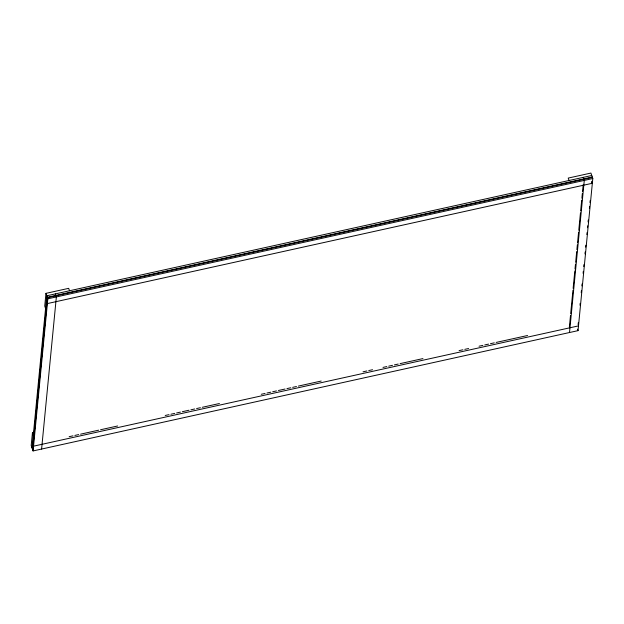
<?xml version="1.0" encoding="UTF-8"?>
<svg xmlns="http://www.w3.org/2000/svg" width="624" height="624" viewBox="0 0 624 624"><rect width="100%" height="100%" fill="white"/><g stroke="black" fill="none" stroke-linecap="round" stroke-linejoin="round"><path stroke-width="0.94" d="M34.219 433.438L32.432 432.806L31.2 445.481L33.08 450.934L578.035 330.642L592.8 178.519L590.92 173.066L568.214 178.082L569.049 180.5M69.514 290.768L68.679 288.343L45.965 293.358L44.741 306.033L45.575 308.459M32.035 447.907L46.8 295.784L591.755 175.492M32.557 449.42L47.323 297.297L592.277 177.005M32.69 449.795L47.455 297.671L592.41 177.388M33.08 450.934L47.845 298.81L45.965 293.358M41.59 449.054L56.363 296.93L55.318 293.904M569.369 327.132L570.5 315.502M570.687 313.568L572.949 290.308M573.136 288.374L574.829 270.933M575.016 268.999L575.484 264.147M575.671 262.213L576.709 251.558M576.896 249.616L577.364 244.772M577.559 242.837L578.588 232.175M578.776 230.24L580.468 212.8M580.655 210.857L581.693 200.203M581.88 198.26L582.356 193.417M582.543 191.482L583.198 184.696M569.517 332.522L584.282 180.398L583.245 177.372M578.113 324.659L578.3 322.725M579.992 305.284L580.18 303.342M581.217 292.687L581.404 290.745M581.872 285.901L582.059 283.967M583.097 273.304L583.284 271.37M583.752 266.526L583.939 264.584M584.977 253.929L585.164 251.995M585.64 247.143L585.827 245.209M586.856 234.554L587.044 232.612M587.519 227.768L587.707 225.833M588.081 221.957L588.268 220.015M589.399 208.393L589.586 206.45M589.961 202.574L590.148 200.639M591.841 183.199L592.036 181.256M47.845 298.81L592.8 178.519M69.155 436.683L72.961 435.848M74.864 435.427L78.671 434.585M80.574 434.171L98.639 430.178M100.542 429.757L117.663 425.981M165.212 415.483L169.018 414.64M170.921 414.227L174.728 413.384M176.623 412.963L180.43 412.121M182.333 411.707L188.994 410.233M190.889 409.812L194.696 408.977M196.599 408.556L200.405 407.714M202.309 407.293L219.422 403.517M261.269 394.282L265.075 393.44M266.978 393.019L270.777 392.184M272.68 391.763L276.487 390.92M278.39 390.499L285.043 389.033M286.946 388.612L290.753 387.769M292.656 387.356L296.462 386.513M298.358 386.092L321.188 381.053M363.035 371.818L366.834 370.976M368.737 370.555L372.544 369.72M383.003 367.411L386.81 366.569M388.713 366.148L392.519 365.313M394.415 364.892L398.221 364.049M400.124 363.628L422.947 358.589M459.092 350.618L462.891 349.775M464.794 349.354L468.601 348.512M479.06 346.203L482.867 345.368M484.77 344.947L488.569 344.105M490.472 343.684L494.278 342.849M496.181 342.428L527.569 335.501M578.495 325.884L33.54 446.176L32.495 443.149M591.817 181.756L592.34 183.277L47.385 303.568L46.34 300.534M577.512 329.129L578.035 330.642M32.432 432.806L33.267 435.224"/></g></svg>
